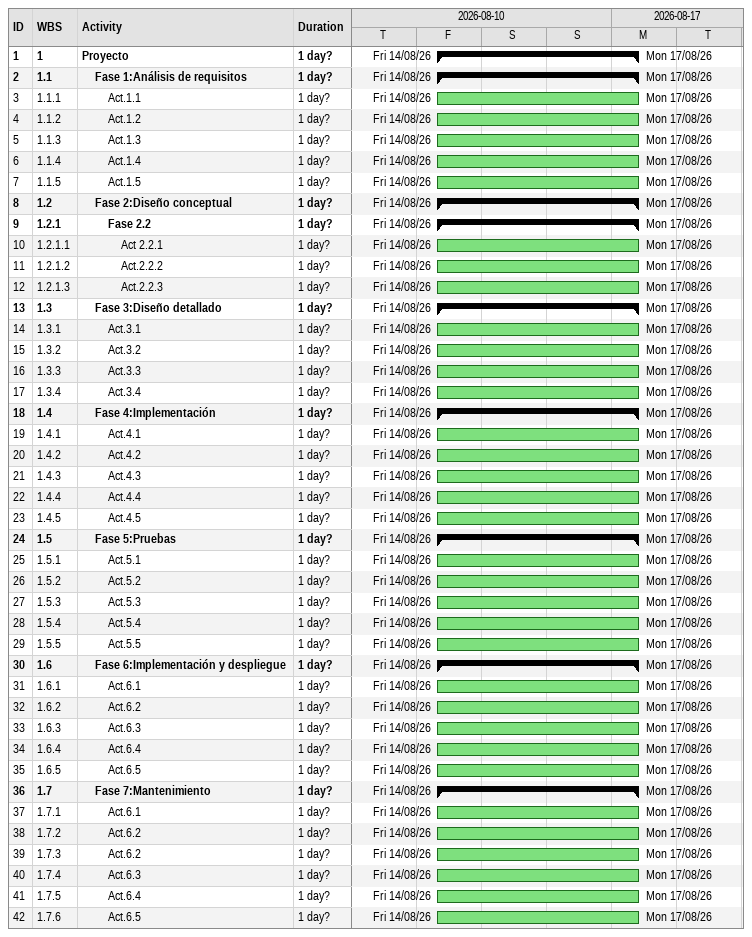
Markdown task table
| ID | WBS | Task | Duration | Start | Finish |
|---|---|---|---|---|---|
| 1 | 1 | **Proyecto** | 1d? | 2026-08-14 | 2026-08-17 |
| 2 | 1.1 | **Fase 1:Análisis de requisitos** | 1d? | 2026-08-14 | 2026-08-17 |
| 3 | 1.1.1 | Act.1.1 | 1d? | 2026-08-14 | 2026-08-17 |
| 4 | 1.1.2 | Act.1.2 | 1d? | 2026-08-14 | 2026-08-17 |
| 5 | 1.1.3 | Act.1.3 | 1d? | 2026-08-14 | 2026-08-17 |
| 6 | 1.1.4 | Act.1.4 | 1d? | 2026-08-14 | 2026-08-17 |
| 7 | 1.1.5 | Act.1.5 | 1d? | 2026-08-14 | 2026-08-17 |
| 8 | 1.2 | **Fase 2:Diseño conceptual** | 1d? | 2026-08-14 | 2026-08-17 |
| 9 | 1.2.1 | **Fase 2.2** | 1d? | 2026-08-14 | 2026-08-17 |
| 10 | 1.2.1.1 | Act 2.2.1 | 1d? | 2026-08-14 | 2026-08-17 |
| 11 | 1.2.1.2 | Act.2.2.2 | 1d? | 2026-08-14 | 2026-08-17 |
| 12 | 1.2.1.3 | Act.2.2.3 | 1d? | 2026-08-14 | 2026-08-17 |
| 13 | 1.3 | **Fase 3:Diseño detallado** | 1d? | 2026-08-14 | 2026-08-17 |
| 14 | 1.3.1 | Act.3.1 | 1d? | 2026-08-14 | 2026-08-17 |
| 15 | 1.3.2 | Act.3.2 | 1d? | 2026-08-14 | 2026-08-17 |
| 16 | 1.3.3 | Act.3.3 | 1d? | 2026-08-14 | 2026-08-17 |
| 17 | 1.3.4 | Act.3.4 | 1d? | 2026-08-14 | 2026-08-17 |
| 18 | 1.4 | **Fase 4:Implementación** | 1d? | 2026-08-14 | 2026-08-17 |
| 19 | 1.4.1 | Act.4.1 | 1d? | 2026-08-14 | 2026-08-17 |
| 20 | 1.4.2 | Act.4.2 | 1d? | 2026-08-14 | 2026-08-17 |
| 21 | 1.4.3 | Act.4.3 | 1d? | 2026-08-14 | 2026-08-17 |
| 22 | 1.4.4 | Act.4.4 | 1d? | 2026-08-14 | 2026-08-17 |
| 23 | 1.4.5 | Act.4.5 | 1d? | 2026-08-14 | 2026-08-17 |
| 24 | 1.5 | **Fase 5:Pruebas** | 1d? | 2026-08-14 | 2026-08-17 |
| 25 | 1.5.1 | Act.5.1 | 1d? | 2026-08-14 | 2026-08-17 |
| 26 | 1.5.2 | Act.5.2 | 1d? | 2026-08-14 | 2026-08-17 |
| 27 | 1.5.3 | Act.5.3 | 1d? | 2026-08-14 | 2026-08-17 |
| 28 | 1.5.4 | Act.5.4 | 1d? | 2026-08-14 | 2026-08-17 |
| 29 | 1.5.5 | Act.5.5 | 1d? | 2026-08-14 | 2026-08-17 |
| 30 | 1.6 | **Fase 6:Implementación y despliegue** | 1d? | 2026-08-14 | 2026-08-17 |
| 31 | 1.6.1 | Act.6.1 | 1d? | 2026-08-14 | 2026-08-17 |
| 32 | 1.6.2 | Act.6.2 | 1d? | 2026-08-14 | 2026-08-17 |
| 33 | 1.6.3 | Act.6.3 | 1d? | 2026-08-14 | 2026-08-17 |
| 34 | 1.6.4 | Act.6.4 | 1d? | 2026-08-14 | 2026-08-17 |
| 35 | 1.6.5 | Act.6.5 | 1d? | 2026-08-14 | 2026-08-17 |
| 36 | 1.7 | **Fase 7:Mantenimiento** | 1d? | 2026-08-14 | 2026-08-17 |
| 37 | 1.7.1 | Act.6.1 | 1d? | 2026-08-14 | 2026-08-17 |
| 38 | 1.7.2 | Act.6.2 | 1d? | 2026-08-14 | 2026-08-17 |
| 39 | 1.7.3 | Act.6.2 | 1d? | 2026-08-14 | 2026-08-17 |
| 40 | 1.7.4 | Act.6.3 | 1d? | 2026-08-14 | 2026-08-17 |
| 41 | 1.7.5 | Act.6.4 | 1d? | 2026-08-14 | 2026-08-17 |
| 42 | 1.7.6 | Act.6.5 | 1d? | 2026-08-14 | 2026-08-17 |
